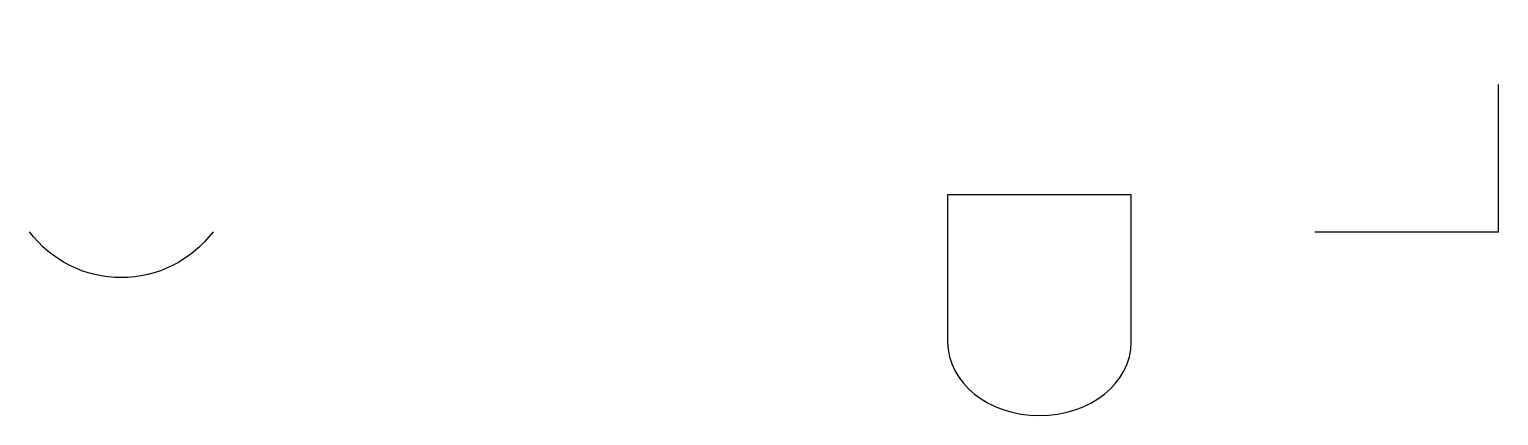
# Model space of a CAD drawing. Header units: metres. Extents: x -50 to 30, y -10 to 11.
import ezdxf

# ---------------------------------------------------------------- set-up
doc = ezdxf.new("R2010")
doc.units = ezdxf.units.M

msp = doc.modelspace()

# ---------------------------------------------------------------- linework, layer by layer
at = {"color": 3, "extrusion": (0, -0.6, 0.8)}
msp.add_lwpolyline([(20, 0), (30, 0), (30, 10)], dxfattribs=at)
at = {"color": 1, "extrusion": (0, -0.6, 0.8), "elevation": 10}
msp.add_lwpolyline([(0, 0, 1), (10, 0), (10, 10), (0, 10)], format="xyb", close=True, dxfattribs=at)
at = {"color": 5, "extrusion": (0, 0, -1)}
msp.add_lwpolyline([(40, 0, 0.5), (50, 0)], format="xyb", dxfattribs=at)

doc.saveas('drawing.dxf')
